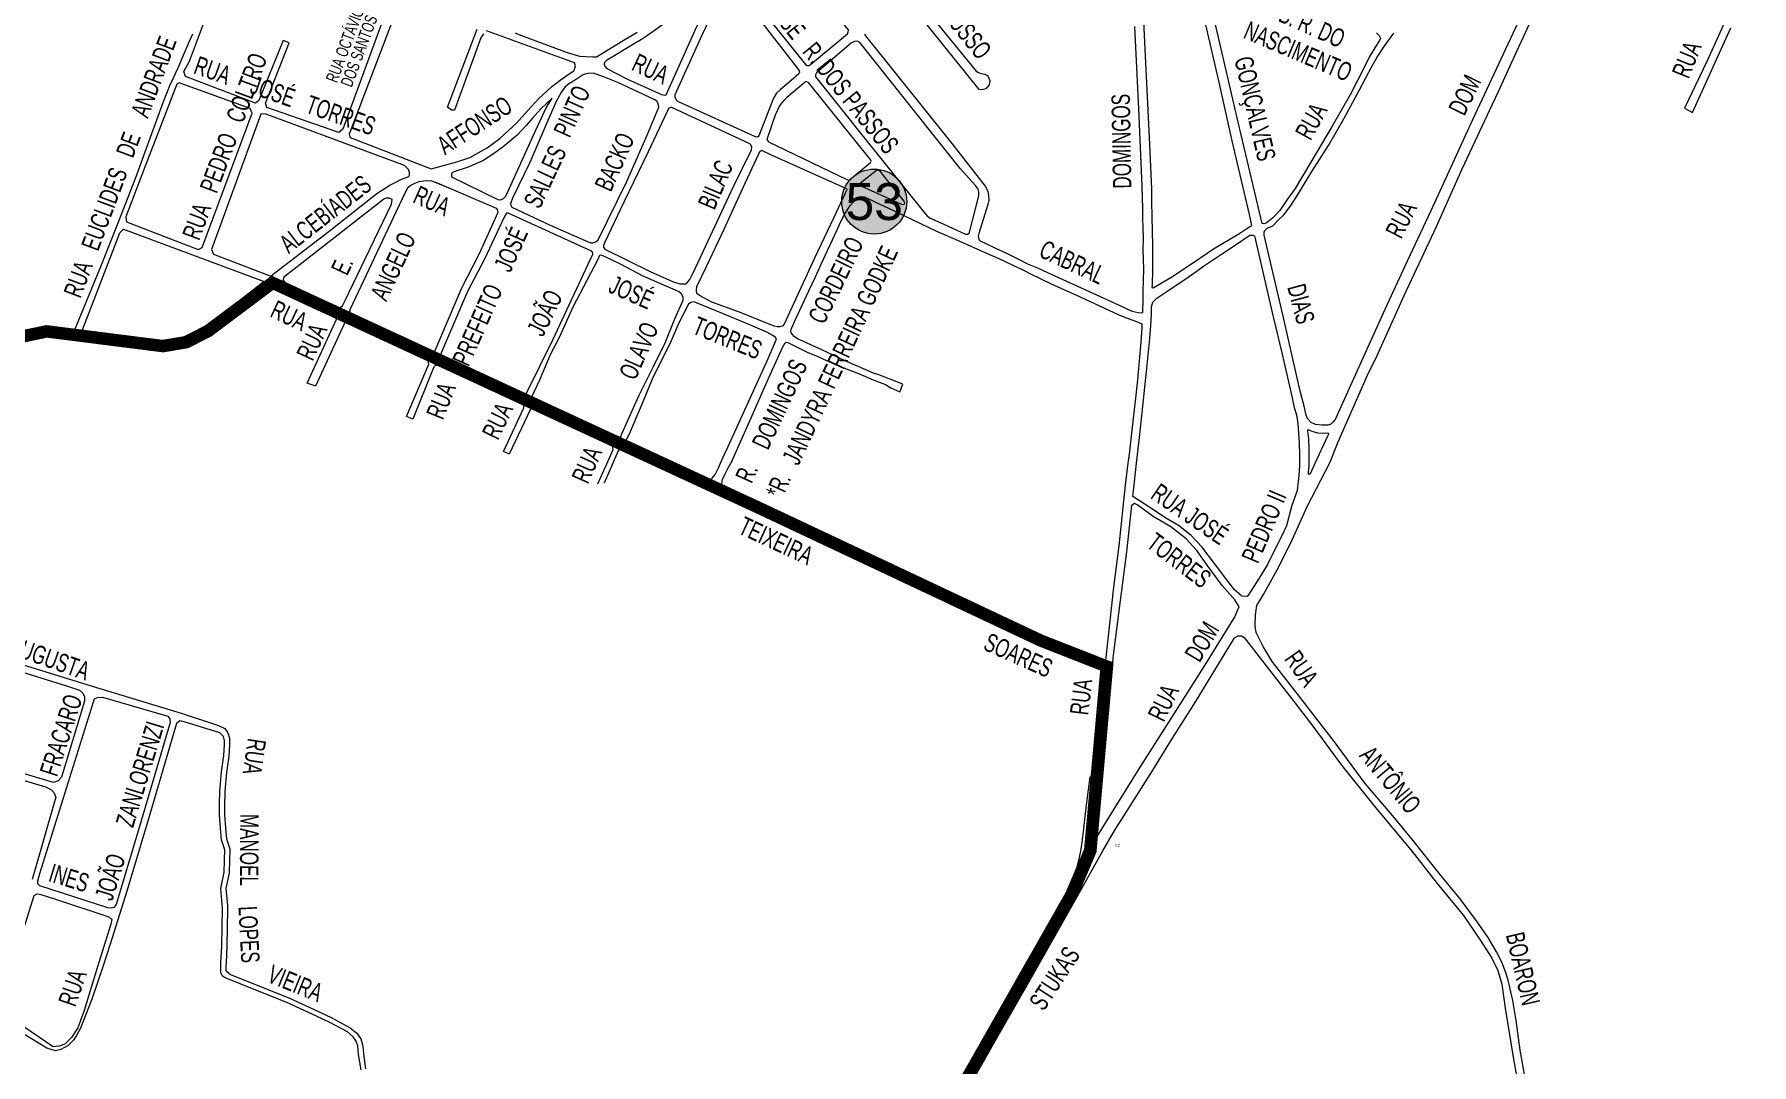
# Model space of a CAD drawing. Header units: millimetres. Extents: x 617885 to 663705, y 7172943 to 7234736.
# Drawn here: x 646306 to 647700, y 7181312 to 7182148 of the extents above; entities that cross this region are included whole.
import ezdxf
from ezdxf.enums import TextEntityAlignment as Align

# ---------------------------------------------------------------- set-up
doc = ezdxf.new("R2010")
doc.units = ezdxf.units.MM
doc.layers.add('BAIRROS', color=12, linetype='Continuous')
doc.layers.add('Equipamentos Públicos', color=171, linetype='Continuous')
doc.layers.add('TOP_VIAS 10.000', color=7, linetype='Continuous', lineweight=9)
doc.layers.add('VIAS', color=7, linetype='Continuous', lineweight=5)
doc.styles.add('LDUP', font='LDUP.SHX')
doc.styles.get("Standard").update_dxf_attribs({"font": 'arial.ttf'})

msp = doc.modelspace()

# ---------------------------------------------------------------- hatches: boundary and pattern name
at = {"layer": 'Equipamentos Públicos', "true_color": 0xb3b3ff}
h = msp.add_hatch(color=151, dxfattribs=at)
edge = h.paths.add_edge_path()
edge.add_arc((646987.93, 7182012.48), 26.4, 0, 360)

# ---------------------------------------------------------------- linework, layer by layer
at = {"layer": 'BAIRROS', "lineweight": 40, "ltscale": 0.3, "const_width": 10}
for points in [[(647176.6827467825, 7181635.050859469), (647123.0111430009, 7181656.095354184), (646895.9503395503, 7181763.002087283), (646499.0934136172, 7181946.600015703), (646446.8096945615, 7181907.442276447), (646429.0622640407, 7181898.371835297), (646410.0596658522, 7181895.171961949), (646315.7263325189, 7181907.124342902), (646291.7263325189, 7181902.124342902)], [(646292.0030907171, 7181902.003157946), (646316.0030907171, 7181907.003157946), (646410.3453402596, 7181895.049647277), (646429.3359346543, 7181898.24749929), (646447.0833651752, 7181907.31794044), (646499.3670842309, 7181946.475679696), (646896.2240101639, 7181762.877751276), (647123.2848136146, 7181655.971018177), (647176.9564173962, 7181634.926523462)], [(647176.8768811611, 7181634.95770941), (647176.9595049808, 7181634.929674514), (647163.505417119, 7181485.395780697), (647148.1828330273, 7181449.442937884), (647043.5355759556, 7181265.42084453), (647042.1161221762, 7181261.044888343), (647009.6683397383, 7181206.015710131), (646987.4247858637, 7181160.791676817), (646978.8277670613, 7181136.672362246), (646962.2106715211, 7181061.914152188), (646954.4694864922, 7181002.941789414), (646956.1718172298, 7180981.644646126), (646975.9890132399, 7180891.480231225), (646975.697632033, 7180879.419853871), (646969.8062265754, 7180865.309772911), (646952.2423543134, 7180835.728403965), (646942.1359250812, 7180780.117322464), (646925.851923247, 7180741.152459715), (646875.9, 7180671.995886604), (646854.2521761636, 7180648.008510796), (646839.6820245072, 7180637.357252742), (646802.2322033661, 7180614.10816904), (646786.6786552938, 7180592.543935608), (646760.8557082257, 7180538.211031661)], [(647710.1819148925, 7180730.743167588), (647702.127622373, 7180739.173690977), (647661.9486612568, 7180777.293008476), (647650.6342280378, 7180798.944150828), (647635.8681003819, 7180818.296019912), (647570.5805780741, 7180881.119872329), (647479.4087922944, 7180966.704818155), (647415.4884621976, 7181028.373151136), (647391.1265765704, 7181054.56264245), (647375.090840683, 7181070.276324787), (647339.6273091253, 7181093.384721447), (647324.5167009867, 7181099.546973006), (647296.1458531516, 7181108.174087838), (647260.7879246271, 7181116.508245314), (647222.648965635, 7181135.561118608), (647148.4901108695, 7181180.723614051), (647084.2189754023, 7181227.297421915), (647041.842454695, 7181261.169231244), (647043.2588177574, 7181265.542029485), (647147.906074829, 7181449.56412284), (647163.2286589207, 7181485.516965652), (647176.6827467825, 7181635.050859469)]]:
    msp.add_lwpolyline(points, dxfattribs=at)
at = {"layer": 'Equipamentos Públicos', "color": 7, "lineweight": 5}
msp.add_circle((646987.93, 7182012.48), 26.4, dxfattribs=at)
at = {"layer": 'VIAS', "color": 253, "flags": 128}
for points in [[(646904.7, 7182228.16), (646903.19, 7182229.43), (646901.09, 7182229.08), (646899.25, 7182227.2), (646892.7, 7182220.33), (646886.48, 7182214.56), (646878.17, 7182207.59), (646872.12, 7182202.47), (646871.36, 7182200.17), (646871.92, 7182198.33), (646876.26, 7182192.83), (646893.49, 7182171.94), (646932.15, 7182123.69), (646933.53, 7182123.07), (646934.99, 7182123.06), (646936.43, 7182124.15), (646966.12, 7182148.7), (646966.87, 7182150.15), (646967.06, 7182151.83), (646965.47, 7182153.8), (646947.6, 7182175.89)], [(646819.07, 7182099), (646842.51, 7182151.67), (646842.51, 7182151.65), (646849.48, 7182166.81), (646861.47, 7182191.7), (646861.85, 7182193.52), (646861.15, 7182193.53), (646830.38, 7182167.58), (646819.23, 7182158.34), (646812.07, 7182153.16), (646803.8, 7182147.39), (646798.89, 7182144.17), (646792.86, 7182140.43), (646770.36, 7182126.89), (646768.79, 7182125.36), (646768.66, 7182123.9), (646769.13, 7182122.49), (646770.79, 7182120.59), (646787.48, 7182111.86), (646815.02, 7182099.39), (646817.62, 7182098.77)], [(646826.35, 7182099.44), (646848.85, 7182148.88), (646867.14, 7182187.73), (646868.89, 7182189.75), (646870.63, 7182190.23), (646872.06, 7182189.91), (646925.9, 7182120.28), (646927.06, 7182118.72), (646927.22, 7182117.38), (646926.78, 7182116.07), (646920.36, 7182110.74), (646911.67, 7182103.39), (646908.61, 7182100.39), (646906.09, 7182096.37), (646894.23, 7182065.71), (646894.24, 7182065.69), (646893.25, 7182064.73), (646891.62, 7182064.98), (646828.36, 7182093.83), (646826.98, 7182095.06), (646826.13, 7182097.11)], [(647028.81, 7182003.27), (647030.64, 7182001.15), (647032.76, 7181999.36), (647044.56, 7181994.15), (647062.15, 7181986.12), (647063.67, 7181985.93), (647064.98, 7181986.81), (647065.51, 7181988.83), (647072.42, 7182014.85), (647072.9, 7182017.44), (647072.96, 7182020.33), (647072.45, 7182022.53), (647070.27, 7182025.46), (647057.77, 7182039.4), (646976.12, 7182141.51), (646974.22, 7182142.59), (646971.94, 7182142.55), (646969.23, 7182141.13), (646941.15, 7182116.9), (646940.2, 7182115.31), (646940.23, 7182113.81), (646941.51, 7182112.1), (646978.91, 7182065.38)], [(646813.08636195, 7182089.011548449), (646812.57, 7182092.07), (646811.3, 7182093.93), (646809.18, 7182095.24), (646779.59, 7182109.12), (646767.63, 7182113.88), (646759.77, 7182116.64), (646755.63, 7182116.53), (646752.87, 7182115.9), (646750.88, 7182114.99), (646743.74, 7182110.34), (646740.47, 7182108.25), (646736.96, 7182105.55), (646734, 7182101.46), (646729.72, 7182093.62), (646722.89, 7182078.39), (646708.16, 7182044.15), (646694.53, 7182015.77), (646692.6, 7182010.81), (646692.72, 7182009.55), (646693.65, 7182007.98), (646724.75, 7181993.39), (646757.4, 7181978.97), (646759.4, 7181978.87), (646761.87, 7181979.82), (646763.83, 7181981.52), (646786.86, 7182028.17), (646803.5, 7182066.41)], [(646901.97, 7182060.96), (646965.63, 7182030.37), (646967.03, 7182029.77), (646967.96, 7182030.04), (646984.84, 7182044.08), (646985.45, 7182045.14), (646984.86, 7182046.6), (646983.34, 7182048.45), (646934.49, 7182109.09), (646933.26, 7182109.6), (646931.78, 7182109.58), (646930.34, 7182108.45), (646916.83, 7182096.91), (646914.51, 7182094.51), (646912.74, 7182092.47), (646910.92, 7182090.09), (646910.92, 7182090.07), (646907.34, 7182082.75), (646900.67, 7182062.88)], [(646644.65, 7182032.55), (646682.14, 7182014.07), (646684.58, 7182013.86), (646686.82, 7182014.87), (646688.68, 7182016.88), (646712.44, 7182069.39), (646721.71, 7182089.19), (646726.3, 7182096.54), (646717.17, 7182087.63), (646710.47, 7182080.27), (646705.33, 7182074.19), (646697.85, 7182066.45), (646686.5, 7182057.01), (646678.02, 7182050.72), (646670.15, 7182045.44), (646658.24, 7182040.34), (646646.61, 7182036.68), (646644.65, 7182035.39)], [(646819.92, 7182086.03), (646804.39, 7182052.97), (646784.55, 7182011.94), (646769.23, 7181979.5), (646768.02, 7181976.78), (646767.99, 7181975.34), (646769.26, 7181973.82), (646805.97, 7181955.71), (646824.12, 7181947.61), (646829.98, 7181945.73), (646835.28, 7181945.54), (646838.2043756659, 7181949.208314507), (646840.9900611722, 7181954.680922189), (646850.7879956018, 7181976.091301553), (646873.5725405853, 7182024.585189973), (646888.17, 7182054.43), (646888.15, 7182054.47), (646888.44, 7182056.62), (646887.78, 7182058.49), (646886.81, 7182059.22), (646823.59, 7182088.79), (646822.53, 7182088.78), (646820.96, 7182088.01)], [(646909.05, 7181910.72), (646906.59, 7181911.4), (646878.43, 7181922.55), (646856.03, 7181930.79), (646845.93, 7181936.23), (646843.94, 7181937.78), (646843.7, 7181940.18), (646843.98, 7181943.59), (646851.66, 7181959.86), (646866.1541453128, 7181990.018697779), (646881.2413155318, 7182023.459763837), (646894.2, 7182051.11), (646894.18, 7182051.23), (646895.09, 7182053.1), (646896.28, 7182054.11), (646904.24, 7182050.5), (646964.03, 7182023.61), (646965.49, 7182022.94), (646965.7, 7182022.03), (646964.32, 7182019.18), (646954.82, 7181999.01), (646939.49, 7181966.47), (646914.88, 7181913.01), (646913.41, 7181911.42), (646911.29, 7181910.81)], [(647011.92, 7182012.75), (647012.5, 7182011.59), (647012.21, 7182010), (647011.14, 7182009.71), (647008.85, 7182010.63), (646977.24, 7182024.99), (646976.19, 7182025.87), (646976.33, 7182027), (646978.16, 7182028.7), (646989.67, 7182037.88), (646991.1, 7182038.16), (646992.47, 7182037.29), (646994.22, 7182034.95)], [(646509.28, 7181946.91), (646551.44, 7181926.64), (646553.88, 7181926.54), (646556.16, 7181927.8), (646557.82, 7181930.96), (646595.92, 7182010.43), (646596.42, 7182014.19), (646594.04, 7182015.17), (646591.64, 7182015.34), (646589.55, 7182014.49), (646508.06, 7181950.71), (646507.95, 7181948.75)], [(646687.36, 7181999.68), (646671.5, 7181965.82), (646657.67, 7181939.43), (646635.74, 7181888.4), (646635.99, 7181886.49), (646637.19, 7181884.93), (646640.74, 7181883.23), (646703.33, 7181854.24), (646704.58, 7181854.99), (646705.61, 7181856.89), (646726.91, 7181900.16), (646759.3, 7181969.66), (646759.14, 7181971.33), (646757.63, 7181972.57), (646690.61, 7182003.12), (646689.14, 7182003.16)], [(646375.3707486123, 7181987.144379668), (646378.2112388089, 7181990.080889989), (646492.4818771125, 7181947.66076202), (646447.6, 7181912.55), (646436.79, 7181905.4), (646426.7, 7181901.22), (646416.14, 7181899.19), (646406.06, 7181898.92), (646394.67, 7181899.78), (646344.4468476435, 7181906.881567179), (646360.4964234284, 7181948.373534267)], [(647292.99, 7181985.25), (647295.29, 7181985.32), (647296.72, 7181984.54), (647312.02, 7181918.9), (647319.08, 7181888.56), (647327.24, 7181853.14), (647329.01, 7181845.14), (647330.74, 7181839.26), (647331.96, 7181832.06), (647332.49, 7181824.72), (647333.04, 7181816.54), (647333.34, 7181807.03), (647333.3, 7181800), (647333.29, 7181798.25), (647332.76, 7181790.09), (647331.4, 7181777.96), (647326.9, 7181764.84), (647322.73, 7181749.19), (647319.54, 7181742.18), (647313.62, 7181730.42), (647307.37, 7181717.87), (647300.5, 7181706.75), (647291.46, 7181692.22), (647290.59, 7181691.84), (647286.51, 7181692.18), (647280.59, 7181697.12), (647273.44, 7181706.33), (647265.14, 7181717.51), (647254.06, 7181732.15), (647245.19, 7181741.22), (647235.13, 7181749.58), (647225.25, 7181755.25), (647211.66, 7181764.03), (647198.04, 7181773.11), (647198.89, 7181782.42), (647200.93, 7181800), (647203.64, 7181823.39), (647209.7, 7181879.56), (647210.52, 7181890.48), (647211.66, 7181901.38), (647212.57, 7181911.77), (647213.02, 7181921.18), (647213.17, 7181926.9), (647214.15, 7181930.71), (647217.367096569, 7181934.083884088), (647227.3011560602, 7181940.58510666), (647243.7396542906, 7181951.696292786), (647256.1572259757, 7181960.561597512), (647269.8756875517, 7181969.781517915), (647280.282795964, 7181976.637356164)], [(646768.41, 7181968.05), (646766.08, 7181969.04), (646764.76, 7181968.63), (646763.34, 7181965.53), (646743.17, 7181926.61), (646732.31, 7181902.67), (646724.86, 7181888.09), (646716.06, 7181867.56), (646709.45, 7181853.61), (646709.41, 7181851.23), (646710.94, 7181849.78), (646725.11, 7181844.53), (646756.3, 7181831.28), (646778.31, 7181821.06), (646780.41, 7181820.57), (646782.35, 7181822.3), (646782.97, 7181823.92), (646796.86, 7181854.69), (646808.3, 7181878.02), (646818.1, 7181897.86), (646826.07, 7181917.18), (646832.86, 7181932.32), (646832.83, 7181934.62), (646831.37, 7181937.51), (646828.83, 7181939.45), (646800.75, 7181951.74), (646781.8, 7181961.74)], [(646821.7, 7181800), (646823.26, 7181799.27), (646852.22, 7181786.51), (646854.87, 7181786.55), (646856.06, 7181787.67), (646858.73, 7181790.84), (646861.39, 7181796.29), (646863.04, 7181800), (646867.41, 7181809.78), (646867.59, 7181809.95), (646900.98, 7181883.14), (646907.71, 7181898.8), (646908.54, 7181901.08), (646907.86, 7181902.08), (646905.63, 7181903.85), (646900.76, 7181906.39), (646885.59, 7181912.79), (646864.57, 7181921.51), (646843.61, 7181930.22), (646841.31, 7181930.94), (646839.04, 7181930.59), (646837.19, 7181929.09), (646829.47, 7181914.6), (646822.23, 7181897.54), (646813.72, 7181880.9), (646807.69, 7181868.18), (646800.84, 7181851.8), (646789.58, 7181825.53), (646786.37, 7181818.63), (646786.43, 7181817.33), (646787.34, 7181816.4), (646798.57, 7181810.79)], [(647346.08, 7181800), (647356.53, 7181822.7), (647357, 7181823.88), (647356.39, 7181824.54), (647353.61, 7181824.17), (647348.08, 7181824.29), (647343.44, 7181825.77), (647341.04, 7181826.99), (647340.03, 7181827.1), (647339.74, 7181826.43), (647340.51, 7181819.92), (647340.87, 7181811.71), (647340.95, 7181804.27), (647340.81, 7181800), (647340.73, 7181797.67), (647340.19, 7181792.97), (647340.21, 7181791.69), (647340.41, 7181791.14), (647341.28, 7181791.36), (647342.5, 7181792.2)], [(647196.8, 7181765.58), (647192.77, 7181728.08), (647187.77, 7181688.65), (647182.22, 7181646.26), (647178.23, 7181608.46), (647172.64, 7181563.09), (647167.88, 7181509.98), (647167.16, 7181499.56), (647167.61, 7181497.93), (647168.82, 7181497.69), (647169.8, 7181498.26), (647204.42, 7181554.06), (647229.7, 7181593.58), (647256.42, 7181635.87), (647280.41, 7181674.78), (647284.3463026023, 7181683.516658409), (647280.7555150738, 7181689.228249805), (647270.4525331286, 7181700.754789636), (647258.1769382352, 7181717.292154119), (647249.934557963, 7181729.230354919), (647241.1426814455, 7181738.698583961), (647228.7791031112, 7181748.304035307), (647214.4923064122, 7181756.6744978), (647201.52, 7181766.18), (647199.27, 7181767.27)], [(646310.41, 7181467.03), (646333.53, 7181541.4), (646353.77, 7181606.38), (646354.71, 7181608.66), (646357.09, 7181609.91), (646361.3, 7181610.17), (646414.21, 7181594.55), (646415.88, 7181592.52), (646416.17, 7181589.41), (646392.5, 7181509.56), (646372.41, 7181441.73), (646370.31, 7181439.27), (646368.35, 7181438.66), (646365.5, 7181438.97), (646310.17, 7181456.79), (646308.75, 7181458.47), (646308.54, 7181460.87)], [(646341.21, 7181341.54), (646336.08, 7181333.69), (646330.72, 7181328.4), (646326.03, 7181326.75), (646321.12, 7181326.3), (646280.16, 7181354.16), (646278.06, 7181356.9), (646278.56, 7181362.14), (646281.93, 7181372.91), (646305.76, 7181449.07), (646308.19, 7181450.32), (646311.14, 7181449.86), (646322.9, 7181446.02), (646366.4, 7181431.8), (646368.71, 7181429.45), (646367.84, 7181425.72), (646356.91, 7181390.2), (646346.3, 7181355.71), (646342.3031148238, 7181344.491849374)]]:
    msp.add_lwpolyline(points, close=True, dxfattribs=at)
at = {"layer": 'VIAS', "color": 253}
for points in [[(647203.1, 7182232.48), (647207.63, 7182136.15), (647211.43, 7182058.81), (647212.47, 7182034.68), (647212.96, 7182022.96), (647213.21, 7182012.07), (647213.45, 7182000.6), (647213.67, 7181988.51), (647213.77, 7181977.08), (647213.84, 7181966.18), (647213.86, 7181957), (647213.53, 7181944.71), (647213.4112707787, 7181942.758091602)], [(647018.38, 7182182.54), (647070.79, 7182118.4), (647072.15, 7182117.4), (647073.69, 7182116.61), (647077.84, 7182115.89), (647080.1, 7182114.61), (647081.71, 7182110.64), (647081.3, 7182107.27), (647078.43, 7182104.11), (647075.24, 7182103.13), (647073.07, 7182103.4), (647016.22, 7182173.97)], [(646599.332377933, 7182166.431605145), (646561.4668464457, 7182067.131664032), (646562.2137332316, 7182064.561916187), (646628.1900268176, 7182039.146327469)], [(647213.4112707785, 7181942.758091602), (647214.5254651464, 7181942.360361899), (647228.835237874, 7181950.871057656), (647247.1659371469, 7181962.92787329), (647263.3679109168, 7181974.039059417), (647284.0857306025, 7181986.367666347), (647293.0736868934, 7181992.27786838), (647294.49, 7181993.11), (647292.65, 7182002.07), (647278.68, 7182061.86), (647267.84, 7182110.54), (647252.66, 7182175.62)], [(646670.5847367869, 7182148.778409809), (646668.3944986365, 7182145.275585485), (646647.1364167066, 7182086.680530339), (646644.5590791071, 7182086.680530339), (646641.4908243974, 7182089.011248621), (646665.5576463518, 7182152.463710738)], [(646980, 7182148.48), (646980.75, 7182147.06), (647050.86, 7182059.69), (647078, 7182025.01), (647080.06, 7182020.88), (647080.71, 7182017.04), (647080.94, 7182013.57), (647080.3, 7182010.09), (647072.77, 7181986.53), (647072.28, 7181984.27), (647072.99, 7181981.75), (647073.87, 7181980.48), (647078.62, 7181978.44), (647086.46, 7181974.52), (647095.29, 7181970.57), (647104.67, 7181965.84), (647112.45, 7181962.04), (647120.64, 7181958.71), (647128.76, 7181954.9), (647189.89, 7181926.96), (647193.57, 7181925.04), (647197.37, 7181923.44), (647202.2, 7181922.3), (647205.29, 7181922.15), (647206.05, 7181922.75), (647206.13, 7181924.91), (647206.22, 7181931.19), (647206.36, 7181939.64), (647206.49, 7181949.02), (647206.89, 7181957.53), (647206.68, 7181965.06), (647206.44, 7181973.47), (647206.49, 7181982.09), (647206.35, 7181991.05), (647206.17, 7181998.76), (647206.05, 7182007.76), (647205.85, 7182015.07), (647205.54, 7182025.02), (647205.04, 7182037.48), (647202.77, 7182087.63), (647199.6, 7182154.68)], [(647512.12, 7182161.01), (647473.81, 7182078.73), (647440.05, 7182004.87), (647421.1, 7181964.73), (647402.62, 7181924.74), (647378.58, 7181871.45), (647362.15, 7181835.39), (647360.65, 7181833.52), (647358.85, 7181831.86), (647356.22, 7181830.99), (647351.4, 7181830.88), (647346.28, 7181831.51), (647342.77, 7181833.09), (647339.89, 7181836.26), (647338.68, 7181839.02), (647337.13, 7181846.31), (647334.17, 7181857.31), (647331.09, 7181870.43), (647320, 7181919.5), (647304.67, 7181985.09), (647304.69, 7181987.51), (647305.25, 7181988.87), (647307.15, 7181990.85), (647311.52, 7181992.68), (647316.08, 7181997.41), (647320.64, 7182001.58), (647325.69, 7182008.54), (647330.3, 7182015.4), (647335.35, 7182023.86), (647343.42, 7182036.79), (647356.78, 7182058.07), (647369.4, 7182079.7), (647382.05, 7182103.08), (647392.31, 7182122.56), (647396.27, 7182129.62), (647402.04, 7182138.29), (647409.96, 7182149.08)], [(646628.1900268171, 7182039.146327469), (646648.94, 7182044.76), (646659.62, 7182048.24), (646673.48, 7182056.11), (646683.76, 7182063.76), (646697.74, 7182076.26), (646706.63, 7182086.28), (646715.65, 7182096.21), (646725.85, 7182105.5), (646732.76, 7182110.91), (646739.4, 7182115.59), (646743.9610254881, 7182118.572208973), (646744.5989979713, 7182119.688107544), (646745.2835505306, 7182122.767076175), (646744.4620853163, 7182125.024988963), (646672.9170417746, 7182151.129300035)], [(646696.4285354133, 7182149.556062763), (646699.2352073356, 7182148.050790925), (646738.5620949997, 7182133.526299768), (646748.6250411946, 7182130.584170982), (646753.6222888072, 7182130.242062984), (646759.3725453065, 7182130.105219785), (646762.4510889823, 7182130.054776747)], [(646762.4510889826, 7182130.054776747), (646783.95, 7182143.14), (646795.46, 7182150.11)], [(646609.8586245474, 7182032.819798959), (646610.4794455474, 7182033.895362471), (646610.5834003126, 7182036.182631769), (646609.7513496721, 7182038.573813042), (646606.4301049937, 7182041.650579323), (646493.2229323435, 7182083.778747798), (646489.8599906281, 7182083.35884745), (646449.7882134066, 7181973.616879333), (646451.2251209054, 7181969.676542262), (646497.8914245521, 7181951.892611154), (646501.25, 7181954.52), (646545.15, 7181988.53), (646571.27, 7182008.98), (646583.88, 7182019.01), (646594.66, 7182025.72), (646600, 7182028.56), (646603.51, 7182030.43), (646609.8586245473, 7182032.819798959)]]:
    msp.add_lwpolyline(points, dxfattribs=at)
at = {"layer": 'VIAS', "color": 253, "ltscale": 0.3}
for points in [[(647516.54, 7181300.69), (647512.57, 7181323.42), (647509.26, 7181347.51), (647506.52, 7181363.92), (647502.81, 7181380.22), (647500.7, 7181387.03), (647497.64, 7181394.88), (647493.33, 7181403.25), (647486.37, 7181414.89), (647477.08, 7181428.54), (647463.81, 7181446.44), (647447.12, 7181466.4), (647425.28, 7181493.91), (647410.31, 7181512.06), (647386.65, 7181540.04), (647361.8, 7181573.86), (647329.21, 7181615.75), (647311.17, 7181639.15), (647303.81, 7181651.35), (647298.19, 7181662.53), (647297.3, 7181668.06), (647297.57, 7181677.03), (647298.66, 7181684.46), (647304.04, 7181693.51), (647316.46, 7181715.9), (647327.51, 7181738.44), (647339.76, 7181765.37), (647357.93, 7181800.26), (647364.66, 7181817.26), (647388.6, 7181871.45), (647396.4, 7181887.35), (647418.24, 7181936.15), (647444.45, 7181992.15), (647465.4, 7182038.91), (647489.89, 7182091.47), (647494.68, 7182101.24), (647509.95, 7182134.99), (647552.52, 7182227.05)], [(647682.64, 7182167.44), (647664.21, 7182126.29), (647645.96, 7182088.37), (647652.53, 7182084.68), (647683.55, 7182153.59)], [(646297.4, 7181907.94), (646306.32, 7181909.85), (646316.4, 7181910.36), (646338.41, 7181907.81), (646359.95, 7181959.61), (646373.96, 7181995.2), (646388.25, 7182031.91), (646400.22, 7182064.76), (646410.35, 7182092.77), (646416.5, 7182108.06), (646416.67, 7182108.24), (646422.3276265307, 7182120.464831833), (646426.986272333, 7182131.452166989), (646431.9037339404, 7182142.827288436), (646434.4918698831, 7182148.773373354)], [(646295.95, 7181542.85), (646314.77, 7181537.3), (646319.28, 7181535.05), (646321.74, 7181532.7), (646323.38, 7181528.91), (646315.73, 7181502.51), (646312.13, 7181490.09), (646304.01, 7181462.07)]]:
    msp.add_lwpolyline(points, dxfattribs=at)
at = {"layer": 'VIAS', "color": 253, "flags": 128}
for points in [[(646598.3931326886, 7182186.016537554), (646556.3124797166, 7182071.231227471), (646553.0357601896, 7182068.553260307), (646494.6402727838, 7182088.823091167), (646493.4629549286, 7182092.468710846), (646512.7717725458, 7182141.266396941), (646507.791287322, 7182143.351357405), (646488.1996262148, 7182094.580191657), (646485.3310899009, 7182092.473318546), (646428.5769415367, 7182114.049124176), (646427.3120417484, 7182118.176528171), (646431.8991185467, 7182126.333695116), (646448.9991524237, 7182171.880601586)], [(647395.71, 7182149.34), (647398.07, 7182147.42), (647398.95, 7182145.07), (647398.38, 7182143.35), (647395.73, 7182139.53), (647390.01, 7182130.22), (647386.26, 7182122.49), (647374.54, 7182099.23), (647359.7, 7182073.74), (647342.62, 7182044.44), (647335.78, 7182033.12), (647329.72, 7182023.08), (647323.4, 7182014.13), (647317.36, 7182005.25), (647311.62, 7181999.3), (647306.26, 7181995.04), (647304.37, 7181994.28), (647303.05, 7181994.78), (647283.58, 7182076.86), (647258.96, 7182183.18)], [(646630.97, 7182028.4), (646680.86, 7182007.01), (646681.6, 7182006.11), (646682.15, 7182003.61), (646666.77, 7181969.36), (646652.64, 7181942.25), (646630.36, 7181889.38), (646628.62, 7181888.93), (646626.77, 7181889.56), (646600, 7181902.97), (646562.83, 7181921.59), (646562.28, 7181922.78), (646562.18, 7181924.93), (646600, 7182004.6), (646607.34, 7182020.07), (646609.39, 7182024.04), (646611.45, 7182025.85), (646614.33, 7182027.24), (646618.4, 7182028.67), (646621.89, 7182029.36), (646624.67, 7182029.63), (646628.43, 7182029.17), (646637.8201688194, 7182025.488506)], [(646915.48, 7181897.87), (646916.51, 7181898.31), (646917.76, 7181898.01), (646933.43, 7181890.31), (646942.17, 7181886.54), (646949.66, 7181883.2), (646958.93, 7181879.01), (646975.17, 7181872.91), (646987.18, 7181867.76), (646992.6149941083, 7181865.602266896), (646997.0851737768, 7181863.815455299), (647001.4436018541, 7181861.246912664), (647008.7948208546, 7181857.89131545), (647011.2213763809, 7181864.19724056), (646991.6092040052, 7181871.744435294), (646987.25, 7181873.26), (646964.98, 7181882.85), (646945.36, 7181892.18), (646930.5, 7181898.81), (646925.55, 7181900.97), (646922.77, 7181902.89), (646920.54, 7181905.76), (646920.11, 7181907.28), (646920.68, 7181909.28), (646923.69, 7181916.12), (646929.28, 7181928.42), (646934.89, 7181940.05), (646939.91, 7181950.77), (646944.94, 7181961.65), (646949.99, 7181972.78), (646957.55, 7181988.93), (646960.72, 7181996.31), (646964.04, 7182002.44), (646968.64, 7182009.53), (646973.65, 7182015.03), (646976.4, 7182016.6), (646979.89, 7182016.32), (646987.93, 7182012.48), (647003.47, 7182005.16), (647019.24, 7181997.62), (647038.47, 7181988.32), (647053.57, 7181981.97), (647079.18, 7181970.48), (647089.57, 7181965.88), (647109.07, 7181956.69)], [(647109.07, 7181956.69), (647115.33, 7181953.65), (647122.69, 7181949.88), (647131.63, 7181945.67), (647155.17, 7181935.11), (647186.61, 7181920.47), (647194.23, 7181917.44), (647200.88, 7181915.04), (647205.22, 7181913.28), (647205.31, 7181909.99), (647204.34, 7181898.2), (647203.03, 7181883.18), (647201.62, 7181867.67), (647199.82, 7181850.5), (647197.74, 7181831.75), (647194.82, 7181807.24), (647193.91, 7181800), (647191.69, 7181782.24), (647186.65, 7181732.93), (647182.28, 7181699.33), (647175.6, 7181639.82), (647174.14, 7181638.41), (647172.07, 7181638.53), (647166.09, 7181639.68), (647144.07, 7181648.64), (647118.05, 7181660.55), (647082.48, 7181677.77), (647047.01, 7181694.99), (647033.46, 7181701.6), (647009.36, 7181711.88), (646979.04, 7181725.6), (646943.21, 7181742.53), (646907.8, 7181760), (646876.99, 7181773.81), (646866.3, 7181779.15), (646864.6, 7181780.82), (646864.13, 7181783.48), (646864.62, 7181786.84), (646866.77, 7181791.39), (646869.23, 7181796.19), (646871.38, 7181800)], [(646763.4679833681, 7181783.327386525), (646770.737983368, 7181799.607386526), (646775.8673002044, 7181811.186837482), (646775.4417319105, 7181813.833269843), (646712.13, 7181844.37), (646710.05, 7181844.6), (646708.67, 7181844.04), (646691.57, 7181807.35), (646686.81, 7181809.55), (646703.34, 7181845.1), (646703.33, 7181846.93), (646702, 7181848.77), (646635.8, 7181878.95), (646632.79, 7181879.55), (646630.81, 7181878.85), (646629.67, 7181877.03), (646613.25, 7181835.81), (646608.17, 7181837.87), (646626.14, 7181880.57), (646625.76, 7181882.71), (646625.01, 7181883.93), (646600, 7181896.03), (646560.17, 7181915.3), (646558.66, 7181915.18), (646557.62, 7181913.87), (646534.25, 7181862.69), (646527.49, 7181865.14), (646551.45, 7181917.5), (646551.69, 7181918.98), (646550.99, 7181919.84), (646503.45, 7181941.29), (646501.14, 7181941.31), (646498.56, 7181940.96), (646496.44, 7181939.43), (646448.82, 7181904.44), (646436.77, 7181897.66), (646431.09, 7181895.2), (646422.37, 7181893.17), (646415.33, 7181892.38), (646410.03, 7181892.12), (646400.97, 7181892.64), (646392.41, 7181893.49), (646325.95, 7181902.27), (646317.55, 7181903.24), (646309.29, 7181903.22), (646303.09, 7181902.58)], [(646871.62, 7181800.42), (646886.92, 7181834.48), (646901.71, 7181868.23), (646913.49, 7181893.93), (646915.48, 7181897.87)], [(647062.63, 7181307.26), (647080.7, 7181339.19), (647098.39, 7181370.54), (647125.08, 7181418.23), (647149.92, 7181461.64), (647151.35, 7181467.05), (647154.23, 7181478.6), (647155.84, 7181486.57), (647156.94, 7181494.35), (647158.17, 7181503.09), (647159.52, 7181515.91), (647163.2, 7181545.4), (647164.32, 7181545.66), (647166.22, 7181564.72), (647173.63, 7181628.38), (647172.95, 7181630.93), (647170.48, 7181632.68), (647158.69, 7181637.41), (647135.99, 7181647.14), (647112.36, 7181658.17), (647076.33, 7181675.2), (647052.5, 7181687.6), (647033.87, 7181696.84), (647008.46, 7181707.17), (646975.49, 7181721.94), (646936.11, 7181741.96), (646904.12, 7181756.95), (646876.1, 7181769.94), (646858.21, 7181777.13), (646818.56, 7181795.2), (646807.93, 7181800), (646783.46, 7181811.06), (646781.58, 7181811.15), (646780.08, 7181810), (646776.29, 7181801.32), (646775.73, 7181800), (646768.46, 7181783.72)], [(646871.62, 7181800.42), (646871.38, 7181800)], [(646245.75, 7181652.11), (646352.8, 7181619.05), (646425.18, 7181597.02), (646455.4, 7181587.13), (646460.48, 7181584.51), (646462.95, 7181581.13), (646464.33, 7181576.82), (646464.43, 7181571.34), (646463.66, 7181562.16), (646461.96, 7181548.98), (646460.49, 7181533.63), (646460.25, 7181520.52), (646460.14, 7181514.4), (646461.02, 7181504), (646461.81, 7181495.19), (646464.7, 7181486.82), (646464.31, 7181477.61), (646463.92, 7181467.57), (646461.42, 7181454.62), (646462.72, 7181440.92), (646462.72, 7181437.46), (646462.51, 7181423.58), (646462.07, 7181407.77), (646461.48, 7181394.5), (646461.43, 7181391.76), (646461.36, 7181388.11), (646461.64, 7181387.87), (646465.13, 7181385.04), (646484.49, 7181376.96), (646512.37, 7181366), (646536.57, 7181354.74), (646547.51, 7181349.66), (646562.33, 7181341.62), (646567.85, 7181337.19), (646570.9, 7181332.6), (646572.43, 7181327.82), (646572.81, 7181323.88), (646573.15, 7181320.48), (646574.78, 7181308.36)], [(647052.71, 7181272.23), (647090.44, 7181338.67), (647114.69, 7181381.14), (647157.07, 7181455.81), (647173.6, 7181485.27), (647181.34, 7181498.89), (647184.11, 7181503.34), (647190.33, 7181513.27), (647211.95, 7181547.31), (647230.09, 7181576.72), (647249.32, 7181607.15), (647280.62, 7181658.38), (647283.6, 7181659.84), (647286.08, 7181659.91), (647288.31, 7181658.52), (647304.31, 7181638.01), (647327.17, 7181608.6), (647344.97, 7181585.51), (647367.44, 7181554.95), (647394.7, 7181520.75), (647423.72, 7181485.99), (647445.18, 7181458.67), (647466.52, 7181432.74), (647480.29, 7181412.47), (647489.5, 7181398.16), (647494.28, 7181388.08), (647497.7, 7181377), (647500.41, 7181357.49), (647506.7, 7181317.73), (647514.24, 7181276.71)], [(646273.54, 7181637.39), (646331.88, 7181619.19), (646342.57, 7181615.86), (646345.03, 7181613.61), (646346.48, 7181610.73), (646346.46, 7181606.83), (646327.98, 7181545.07), (646325.17, 7181542.03), (646321.34, 7181540.86), (646309.6, 7181544.38), (646296.03, 7181548.44)], [(646571.35, 7181307.63), (646569.1, 7181320.08), (646568.76, 7181323.48), (646568.43, 7181326.99), (646567.19, 7181330.82), (646564.81, 7181334.42), (646560.07, 7181338.22), (646545.68, 7181346.02), (646534.86, 7181351.05), (646510.77, 7181362.26), (646482.96, 7181373.19), (646463.03, 7181381.51), (646460.8187907806, 7181382.248637961), (646458.59, 7181383.45), (646457.26, 7181386.29), (646457.31, 7181389.38), (646457.41, 7181394.63), (646458.01, 7181407.92), (646458.45, 7181423.66), (646458.67, 7181438.56), (646457.32, 7181454.84), (646459.87, 7181468.04), (646460.25, 7181477.78), (646460.61, 7181486.22), (646457.8, 7181494.33), (646456.97, 7181503.65), (646456.06, 7181514.27), (646456.23, 7181523.16), (646456.43, 7181533.86), (646457.92, 7181549.43), (646459.61, 7181562.6), (646460.38, 7181571.68), (646460.39, 7181574.98), (646459.4, 7181578.25), (646456.55, 7181581.01), (646427.61, 7181590.12), (646423.86, 7181590.75), (646421.22, 7181588.76), (646420.52, 7181585.87), (646398.45, 7181511.33), (646380.93, 7181452.45), (646367.46, 7181409.43), (646361.41, 7181391.11), (646352.41, 7181364.94), (646343.21, 7181341.44), (646339.99, 7181335.4), (646337.36, 7181331.41), (646333.38, 7181327.29), (646327.3, 7181323.97), (646322.93, 7181323.01), (646315.99, 7181325.06), (646295.88, 7181337.38)]]:
    msp.add_lwpolyline(points, dxfattribs=at)
at = {"layer": 'VIAS', "color": 253}
msp.add_lwpolyline([(646423.485266779, 7182108.899967487), (646421.466073465, 7182107.792431938), (646393.0479499155, 7182034.15928413), (646380.072741844, 7182000), (646380.7196804435, 7181995.973557349), (646438.8419752307, 7181973.654373779), (646441.988993902, 7181975.041981156), (646482.7626978942, 7182084.228536569), (646481.1161022783, 7182087.98799298)], close=True, dxfattribs=at)

# ---------------------------------------------------------------- texts
at = {"layer": 'Equipamentos Públicos', "color": 7}
msp.add_text('53', height=30, dxfattribs=at).set_placement((646987.93, 7182012.48), align=Align.MIDDLE_CENTER)
at = {"layer": 'TOP_VIAS 10.000', "color": 251, "style": 'LDUP', "width": 0.69}
for s, height, rotation, p in [('RUA SIZEFREDO MENEGUSSO', 15, 309.1168150301814, (646942.5646734481, 7182286.414969726)), ('RUA  JOSÉ   R. DOS PASSOS', 15, 309.1168150301814, (646875.5484333426, 7182199.561104904)), ('RUA OCTÁVIO P.', 9.999999999999998, 69.50804552177773, (646551.6445678849, 7182108.252639599)), ('B. R. DO', 15, 336.0000000012475, (647315.2108041813, 7182159.307705129)), ('DOS SANTOS', 9.999999999999998, 69.50804552177773, (646563.5703773407, 7182104.709233726)), ('NASCIMENTO', 15, 336.9999999782173, (647286.7856881812, 7182145.58523513)), ('RUA   EUCLIDES   DE    ANDRADE', 15, 69.50804552177773, (646343.2910370387, 7181933.232771892)), ('RUA', 15, 67.99999999117965, (647649.2507611812, 7182111.46393613)), ('RUA   PEDRO   COLTRO', 15, 69.50804552177773, (646439.6163992746, 7181980.132955242)), ('RUA     JOSÉ   TORRES', 15, 340.7022936212537, (646434.3112920533, 7182116.773401599)), ('RUA', 15, 335.0000000137018, (646789.8599771812, 7182119.59995213)), ('GONÇALVES', 15, 282.9999999874626, (647280.2920191812, 7182128.18710313)), ('DOM', 15, 64.00000001325951, (647467.177490051, 7182081.289573649)), ('AFFONSO', 15, 33.00000000865249, (646639.3699771812, 7182049.93995213)), ('PINTO', 15, 66.00000000124753, (646740.6606071667, 7182063.481328592)), ('DOMINGOS', 15, 91.00000000146373, (647196.8299771812, 7182023.12995213)), ('RUA', 15, 61.00000001773226, (647342.2598461811, 7182061.29510313)), ('BACKO', 15, 66.00000000124753, (646774.0499771812, 7182019.54995213)), ('SALLES', 15, 64.99999998429061, (646716.3112867544, 7182005.739069973)), ('BILAC', 15, 66.99999998528452, (646858.1099771812, 7182004.92995213)), ('ALCEBÍADES', 15, 37.99999997261649, (646512.4506831918, 7181969.726177457)), ('RUA', 15, 336.0000000012475, (646612.2899771812, 7182012.10995213)), ('RUA', 15, 62.99999997744001, (647415.887533051, 7181981.416026649)), ('ANGELO', 15, 64.99999998429061, (646591.7799771812, 7181930.66995213)), ('JOSÉ', 15, 66.00000000124753, (646692.4093222125, 7181954.127104229)), ('JANDYRA FERREIRA GODKE', 15, 64.99999998429061, (646926.3502068708, 7181797.355215281)), ('CORDEIRO', 15, 64.00000001325951, (646947.1099771812, 7181911.88995213)), ('CABRAL', 15, 335.0000000137018, (647120.6299771812, 7181968.18995213)), ('E.', 15, 64.99999998429061, (646559.8799771812, 7181951.52995213)), ('PREFEITO', 15, 66.00000000124753, (646658.471581163, 7181877.706969943)), ('JOSÉ', 15, 336.0000000012475, (646771.0799771812, 7181939.26995213)), ('DIAS', 15, 284.9999999902078, (647323.1833511812, 7181943.08049413)), ('RUA', 15, 335.0000000137018, (646496.3299771812, 7181919.27995213)), ('JOÃO', 15, 64.00000001325951, (646718.8699771812, 7181901.90995213)), ('TORRES', 15, 337.9999999936783, (646839.2099771812, 7181905.64995213)), ('RUA', 15, 64.99999998429061, (646531.8175036691, 7181882.230439985)), ('OLAVO', 15, 66.00000000124753, (646793.8599771812, 7181866.53995213)), ('DOMINGOS', 15, 64.99999998429061, (646901.6199771812, 7181809.94995213)), ('RUA', 15, 67.99999999117965, (646637.5799771812, 7181834.47995213)), ('RUA', 15, 64.00000001325951, (646682.3099771813, 7181818.03995213)), ('RUA', 15, 66.00000000124753, (646755.4099771812, 7181782.40995213)), ('R.', 15, 66.00000000124753, (646888.3099771813, 7181782.90995213)), ('*R.', 15, 66.00000000124753, (646913.0402068709, 7181770.315215281)), ('RUA JOSÉ', 15, 325.606904948667, (647211.4465679679, 7181772.140993934)), ('PEDRO II', 15, 66.99999998528452, (647299.5088640059, 7181717.7742023)), ('TEIXEIRA', 15, 335.0000000137018, (646876.4499771812, 7181743.56995213)), ('TORRES', 15, 322.7268456434853, (647208.0249482831, 7181732.611542366)), ('RUA AUGUSTA', 15, 340.6657899235898, (646253.0097558945, 7181656.562968912)), ('DOM', 15, 59.07006540415461, (647252.1422790537, 7181637.48403434)), ('SOARES', 15, 336.0000000012475, (647075.5799771812, 7181649.03995213)), ('RUA', 15, 305.0000000118795, (647320.4885111812, 7181641.044872129)), ('RUA', 15, 82.99999999574582, (647161.6099771812, 7181594.91995213)), ('FRACARO', 15, 72.00000001718455, (646324.1866610985, 7181544.787205919)), ('RUA', 15, 64.00000001325951, (647223.0471716125, 7181589.209481676)), ('ZANLORENZI', 15, 73.00000000126956, (646385.9631207606, 7181503.443679425)), ('RUA', 15, 261.5824006257989, (646479.3357654084, 7181577.286942007)), ('ANTÔNIO ', 15, 309.9999999779843, (647381.1214661812, 7181562.28453913)), ('MANOEL', 15, 269.7711585458982, (646473.0261391476, 7181515.291213483)), ('JOÃO', 15, 73.00000000126956, (646369.1114053145, 7181443.919233348)), ('INES', 15, 342.9999999738048, (646316.4261914677, 7181460.912131686)), ('LOPES', 15, 273.0000000008342, (646471.524852402, 7181440.065977557)), ('BOARON', 15, 282.9999999874626, (647500.7775232586, 7181417.064301589)), ('STUKAS', 15, 56.99999998408191, (647125.5713046752, 7181354.506715517)), ('RUA', 15, 71.00000000033408, (646339.1299771812, 7181357.89995213)), ('VIEIRA', 15, 337.9999999936783, (646493.9299771813, 7181379.28995213))]:
    msp.add_text(s, height=height, rotation=rotation, dxfattribs=at).set_placement(p)
at = {"layer": 'TOP_VIAS 10.000', "color": 251, "style": 'LDUP', "width": 1.04}
msp.add_text('CZ', height=2, dxfattribs=at).set_placement((647183.65, 7181488.79, 907.48999))

doc.saveas('drawing.dxf')
